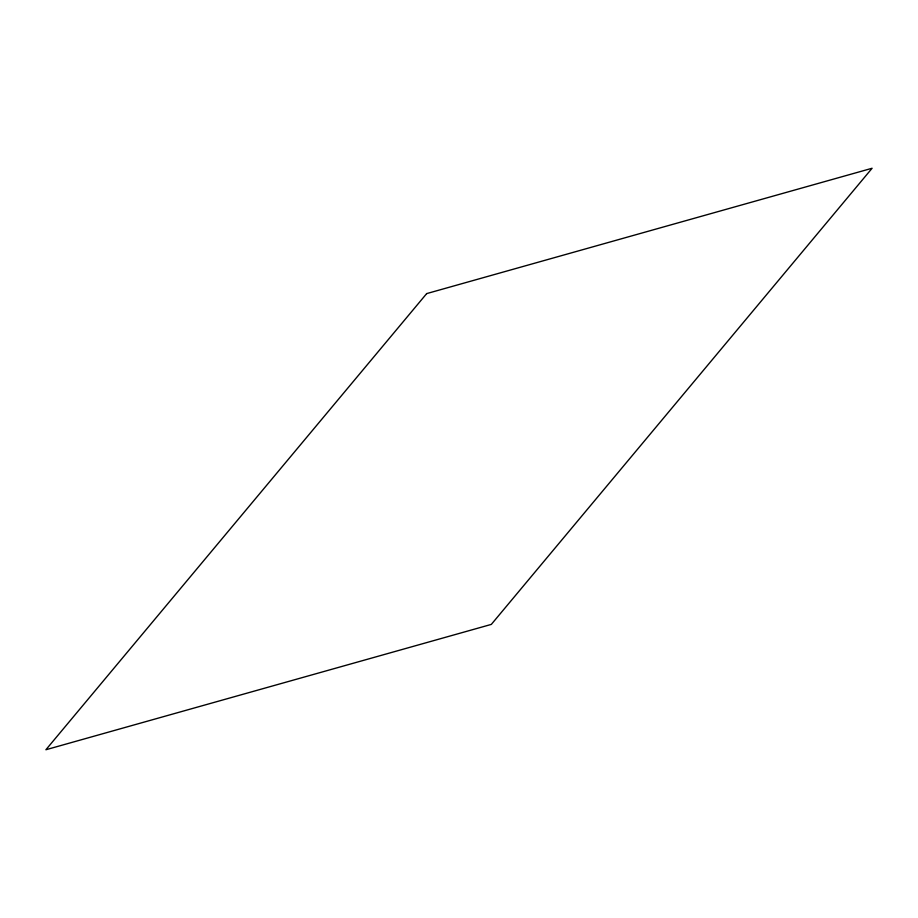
<?xml version="1.0" encoding="UTF-8"?>
<svg xmlns="http://www.w3.org/2000/svg" width="918" height="918" viewBox="0 0 918 918"><rect width="100%" height="100%" fill="white"/><g stroke="black" fill="none" stroke-linecap="round" stroke-linejoin="round"><path stroke-width="1.38" d="M426.675 293.599L45.9 749.742L491.325 624.401L872.1 168.258L426.675 293.599"/></g></svg>
